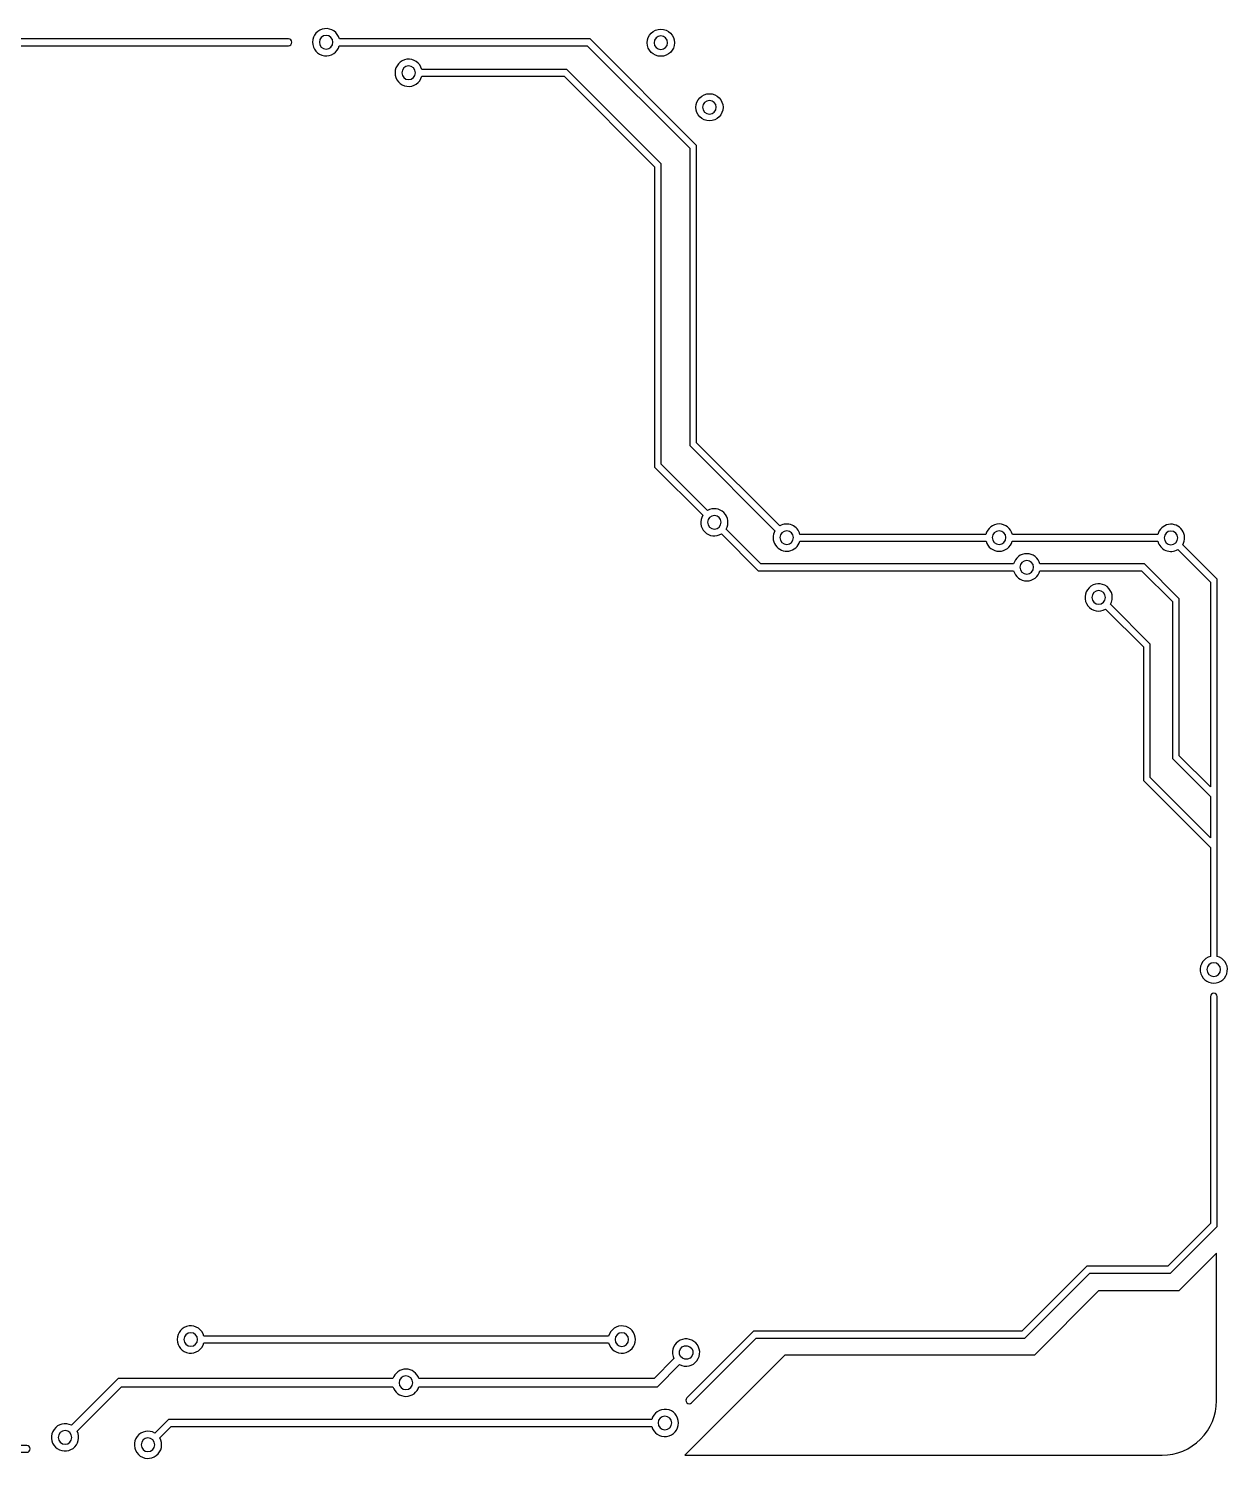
# Model space of a CAD drawing. Header units: millimetres. Extents: x 2.6 to 86.5, y 0.9 to 53.3.
# Drawn here: x 42.5 to 86.5, y 0.9 to 53.3 of the extents above; entities that cross this region are included whole.
import ezdxf

# ---------------------------------------------------------------- set-up
doc = ezdxf.new("R2010")
doc.units = ezdxf.units.MM
doc.layers.get('0').update_dxf_attribs({"linetype": 'CONTINUOUS'})

msp = doc.modelspace()

# ---------------------------------------------------------------- linework, layer by layer
for points in [[(85.89597876253524, 23.285941141489666), (85.89597876253524, 19.285038643533007, 7.872983346207968), (86.14597876253524, 19.285038643533007), (86.14597876253524, 33.126249027454264), (84.8789125978383, 34.3933151921512, 1.150824451319026), (83.96407473347331, 34.772253442943615), (78.62515445760523, 34.772253442943615, 0.7893194919019302), (77.65250232308723, 34.772253442943615), (70.82515445760524, 34.772253442943615, 0.5045446157471607), (70.08489013955382, 35.08683503334021), (67.03087900207218, 38.140846170821845), (67.03087900207218, 49.04963770806022), (63.117221320678595, 52.963295389453805), (53.912439543020156, 52.963295389453805, 7.872824526844994), (53.91087698492386, 52.713295389453805), (63.013667930085305, 52.713295389453805), (66.78087900207218, 48.946084317466934), (66.78087900207218, 38.03729278022857), (69.90811344425718, 34.91005833804357, 1.1402117966930818), (70.820574922811, 34.522253442943615), (77.65708185788145, 34.522253442943615, 0.7600124360401561), (78.62057492281102, 34.52225344294361), (83.9640747334733, 34.522253442943615, 0.4988266580762936), (84.70213590254164, 34.21653849685456), (85.89597876253524, 33.022695636860966), (85.89597876253524, 25.507501305787066), (84.75384185958306, 26.649638208739248), (84.75384185958306, 32.409679814897466), (83.47176771798266, 33.69175395649789), (79.63821111787573, 33.69175395649788, 0.7745966692414786), (78.66996528132388, 33.69175395649788), (69.39217241820336, 33.69175395649788), (68.11519649840935, 34.968729876291896, 0.7670912913343795), (67.432238132531, 35.651688242170245), (65.73432410608373, 37.3496022686175), (65.73432410608373, 48.37519832860791), (62.26618768730781, 51.84333474738382), (56.940804971143415, 51.84333474738382, 7.872957614328907), (56.94017602287832, 51.59333474738382), (62.16263429671453, 51.59333474738382), (65.48432410608373, 48.27164493801462), (65.48432410608373, 37.24604887802422), (67.25379890108863, 35.476574083019344, 0.7821385846087471), (67.94008233925845, 34.79029064484952), (69.2886190276101, 33.44175395649788), (78.66996528132388, 33.44175395649788, 0.7745966692414786), (79.63821111787573, 33.44175395649788), (83.36821432738938, 33.44175395649788), (84.50384185958308, 32.30612642430417), (84.50384185958308, 26.54608481814595), (85.89597876253524, 25.153947915193797), (85.89597876253524, 23.63949453208295), (83.68583506799754, 25.84963822662064), (83.68583506799754, 30.746251257579146), (82.22460735974828, 32.20747896582842, 7.872983346207408), (82.04783066445162, 32.03070227053178), (83.43583506799757, 30.64269786698585), (83.43583506799757, 25.746084836027343)], [(4.736347754695806, 52.713295389453805), (52.04011456502262, 52.713295389453805, 0.9999999999999999), (52.04011456502262, 52.963295389453805), (4.736347754695807, 52.963295389453805, 0.41421356237309276), (2.611347754695802, 50.838295389453805), (2.6113477546958013, 3.2043612471349636, 0.4142135623730955), (4.7363477546958, 1.0793612471349634), (42.43453781014636, 1.079361247134959, 0.9999999776482584), (42.434537809924045, 1.3293612471349625), (4.736347754695798, 1.3293612471349634, -0.4142135623730953), (2.8613477546958013, 3.2043612471349645), (2.8613477546958013, 10.902487316437364, 0.30370991718800766), (4.016832535533413, 10.129304809040834), (23.910620606638307, 10.129304809040837, 0.41421356237309453), (25.160620606638304, 11.379304809040837), (25.160620606638293, 33.43831171812077, 0.4142135623730971), (23.910620606638293, 34.68831171812078), (4.016832535533414, 34.68831171812078, 0.30370991718800944), (2.8613477546958004, 33.915129210724245), (2.861347754695804, 50.838295389453805, -0.4142135623730923)], [(69.11800421294262, 5.523546458939106), (66.67209735838928, 3.0776396043857854, 0.9999998504306495), (66.84887408008541, 2.900862935488636), (69.22155760353589, 5.273546458939098), (79.07965178975812, 5.273546458939106), (81.46391458775341, 7.657809256934405), (84.43553816184236, 7.657809256934399), (86.14733633072541, 9.369607425817483), (86.14733633072541, 17.807256152560644, 0.9999999999999999), (85.89733633072542, 17.807256152560644), (85.89733633072542, 9.473160816410772), (84.3319847712491, 7.907809256934401), (81.36036119716012, 7.907809256934403), (78.97609839916483, 5.523546458939103)], [(79.43444144682802, 4.649742574484527), (70.2743971529379, 4.649742574484529), (66.60001581323888, 0.9753612347855145), (84.12160668937311, 0.9753612347855145, 0.41421356237309687), (86.1216066893731, 2.975361234785514), (86.1216066893731, 8.392771429966379), (84.73390444359669, 7.005069184189967), (81.78976805653343, 7.005069184189957)], [(63.801425028042004, 5.3452970370438), (48.939646199292206, 5.3452970370438, 7.872983346207394), (48.93964619929221, 5.0952970370437995), (63.80100401495528, 5.095297037043801, 7.872971816083767)], [(45.79079875673991, 3.7891240862617392), (44.071968280563716, 2.0702936100855727, 6.513130671389689), (44.284100314919684, 1.8581615757296022), (45.915062825451834, 3.489124086261737), (55.87858247308895, 3.4891240862617376, 0.7427844604410636), (56.835946262609916, 3.4891240862617385), (65.59427653790648, 3.4891240862617376), (66.40789405809531, 4.302741606450543, 6.512603980134283), (66.19839707740564, 4.517508694472817), (65.47001246919454, 3.78912408626174), (56.83245051307879, 3.7891240862617397, 0.7248581014734152), (55.882078222620066, 3.7891240862617357)], [(66.60001581323888, 4.494863361594124), (66.60001581323888, 4.497178892353224, -500.528586884329), (66.60198311020811, 4.496830658563347)], [(65.38192768417447, 2.2827828170533597), (47.63508108428756, 2.2827828170533624), (47.13896079303292, 1.7866625257986837, 7.872983346207492), (47.31573748832956, 1.6098858305020525), (47.738634474880854, 2.0327828170533624), (65.38186533087527, 2.0327828170533597, 7.872983093299311)]]:
    msp.add_lwpolyline(points, format="xyb", close=True)
at = {"extrusion": (0, 0, -1)}
for centre in [(-53.42754543205129, 52.84132120715394), (-65.71707715667787, 52.82342712397046), (-56.45636921292357, 51.719552696350696), (-67.50114631995226, 50.45170598778326), (-67.68210963228152, 35.21860137604242), (-70.33882839034622, 34.65612008725116), (-78.13882839034623, 34.65612008725116), (-84.44819765174924, 34.647253442943615), (-79.15408819959981, 33.56675395649788), (-81.79389241365922, 32.46141721662084), (-86.02097876253524, 18.800915725257074), (-48.45552328101628, 5.2202970370438), (-64.28533670751568, 5.219481749940259), (-56.35726436784943, 3.633566613339167), (-65.86601940973902, 2.157662070412657), (-43.840765858660895, 1.6269591538267927), (-46.88502254224052, 1.355947579709632)]:
    msp.add_circle(centre, 0.25000000000000355, dxfattribs=at)
for centre in [(65.71707715667787, 52.82342712397046), (67.50114631995226, 50.45170598778326)]:
    msp.add_circle(centre, 0.4999999999999982)

doc.saveas('drawing.dxf')
